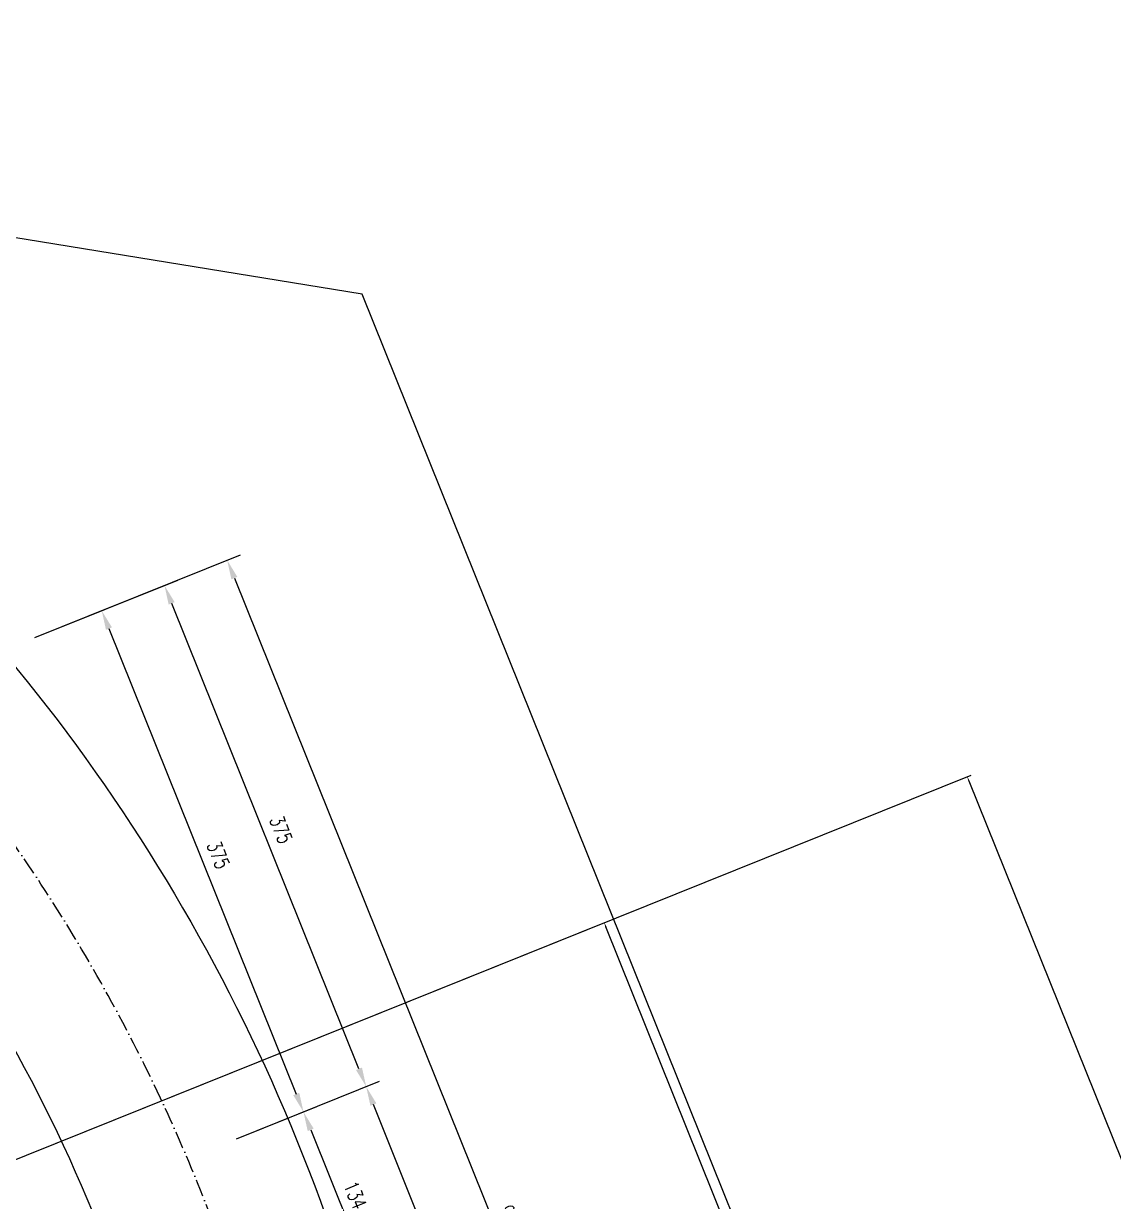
# Model space of a CAD drawing. Header units: millimetres. Extents: x 405522 to 410309, y 2303080 to 2310223.
# Drawn here: x 408093 to 408849, y 2307143 to 2307960 of the extents above; entities that cross this region are included whole.
import ezdxf

# ---------------------------------------------------------------- set-up
doc = ezdxf.new("R2010")
doc.units = ezdxf.units.MM
doc.header["$LTSCALE"] = 10
doc.header["$MEASUREMENT"] = 0
doc.linetypes.add('ACAD_ISO10W100', pattern=[18, 12, -3, 0, -3])
doc.layers.get('Defpoints').update_dxf_attribs({"linetype": 'CONTINUOUS'})
for name, color, linetype in [('Bao', 1, 'CONTINUOUS'), ('DIM', 4, 'CONTINUOUS'), ('Hatch', 8, 'CONTINUOUS'), ('Steel', 6, 'CONTINUOUS'), ('w', 8, 'CONTINUOUS')]:
    doc.layers.add(name, color=color, linetype=linetype)
doc.styles.add('Dien', font='simplex.shx', dxfattribs={"width": 0.75})
doc.styles.add('TextH', font='vntimeh.shx', dxfattribs={"width": 0.75})
doc.dimstyles.new('D2', dxfattribs={"dimscale": 2, "dimtxt": 1.8, "dimasz": 1.5, "dimexe": 1.5, "dimexo": 2, "dimgap": 1, "dimtad": 1, "dimdec": 1, "dimdsep": 46, "dimtxsty": 'TextH', "dimcen": 2.5, "dimclrd": 4, "dimclre": 4, "dimclrt": 7, "dimadec": 1, "dimazin": 2, "dimtfac": 1, "dimtdec": 1, "dimtmove": 1, "dimatfit": 0, "dimfxl": 0.25, "dimtolj": 1, "dimtzin": 0, "dimlwd": -1, "dimlwe": -1, "dimarcsym": 0})
doc.dimstyles.new('D6.7', dxfattribs={"dimscale": 6.7, "dimtxt": 1.5, "dimasz": 2, "dimexe": 1.5, "dimexo": 0.5, "dimgap": 1, "dimtad": 1, "dimdec": 0, "dimdsep": 46, "dimtxsty": 'Dien', "dimcen": 1, "dimclrd": 256, "dimclre": 256, "dimclrt": 7, "dimaunit": 1, "dimadec": 3, "dimazin": 0, "dimtfac": 1, "dimtdec": 0, "dimtmove": 1, "dimatfit": 0, "dimfxl": 1, "dimtolj": 1, "dimtzin": 0, "dimlwe": -1, "dimarcsym": 0})

# ---------------------------------------------------------------- blocks, each defined once
blk = doc.blocks.new('*D11')
at = {"layer": 'Defpoints', "color": 0, "linetype": 'Continuous'}
for p in [(408097.55, 2307532.72), (408287.03, 2307204.81), (408237.51, 2307184.89)]:
    blk.add_point(p, dxfattribs=at)
at = {"layer": 'DIM'}
for p, q in [((408100.66, 2307533.97), (408156.39, 2307556.4)), ((408240.62, 2307186.14), (408296.35, 2307208.56))]:
    blk.add_line(p, q, dxfattribs=at)
at = {"layer": 'DIM', "linetype": 'Continuous', "lineweight": -2}
blk.add_line((408152.07, 2307540.22), (408282.03, 2307217.24), dxfattribs=at)
at = {"layer": 'DIM', "linetype": 'Continuous'}
for points in [[(408154.14, 2307541.05), (408150, 2307539.38), (408147.07, 2307552.65)], [(408284.1, 2307218.08), (408279.96, 2307216.41), (408287.03, 2307204.81)]]:
    blk.add_solid(points, dxfattribs=at)
at = {"layer": 'DIM', "color": 7, "linetype": 'Continuous', "insert": (408227.93, 2307383.11), "char_height": 10.05, "attachment_point": 5, "rotation": 291.91894, "style": 'Dien'}
blk.add_mtext('\\A1;375', dxfattribs=at)
blk = doc.blocks.new('*D12')
at = {"layer": 'Defpoints', "color": 0, "linetype": 'Continuous'}
for p in [(408237.51, 2307184.89), (408337.05, 2307080.5), (408287.53, 2307060.57)]:
    blk.add_point(p, dxfattribs=at)
at = {"layer": 'DIM'}
for p, q in [((408240.62, 2307186.14), (408296.35, 2307208.56)), ((408290.64, 2307061.82), (408346.38, 2307084.25))]:
    blk.add_line(p, q, dxfattribs=at)
at = {"layer": 'DIM', "linetype": 'Continuous', "lineweight": -2}
blk.add_line((408292.03, 2307192.38), (408332.05, 2307092.93), dxfattribs=at)
at = {"layer": 'DIM', "linetype": 'Continuous'}
for points in [[(408294.1, 2307193.22), (408289.96, 2307191.55), (408287.03, 2307204.81)], [(408334.12, 2307093.76), (408329.98, 2307092.1), (408337.05, 2307080.5)]]:
    blk.add_solid(points, dxfattribs=at)
at = {"layer": 'DIM', "color": 7, "linetype": 'Continuous', "insert": (408322.92, 2307147.03), "char_height": 10.05, "attachment_point": 5, "rotation": 291.91894, "style": 'Dien'}
blk.add_mtext('\\A1;134', dxfattribs=at)
blk = doc.blocks.new('*D21')
at = {"layer": 'Defpoints', "color": 0, "linetype": 'Continuous'}
for p in [(408330.54, 2307222.32), (408237.51, 2307184.89), (408468.95, 2306609.71)]:
    blk.add_point(p, dxfattribs=at)
at = {"layer": 'DIM'}
for p, q in [((408240.62, 2307186.14), (408339.86, 2307226.07)), ((408472.06, 2306610.96), (408571.31, 2306650.89))]:
    blk.add_line(p, q, dxfattribs=at)
at = {"layer": 'DIM', "linetype": 'Continuous', "lineweight": -2}
blk.add_line((408556.98, 2306659.57), (408335.54, 2307209.89), dxfattribs=at)
at = {"layer": 'DIM', "linetype": 'Continuous'}
for points in [[(408337.61, 2307210.72), (408333.47, 2307209.06), (408330.54, 2307222.32)], [(408559.05, 2306660.4), (408554.91, 2306658.74), (408561.98, 2306647.14)]]:
    blk.add_solid(points, dxfattribs=at)
at = {"layer": 'DIM', "color": 7, "linetype": 'Continuous', "insert": (408457.14, 2306939.11), "char_height": 10.05, "attachment_point": 5, "rotation": 291.91894, "style": 'Dien'}
blk.add_mtext('\\A1;620', dxfattribs=at)
blk = doc.blocks.new('*D22')
at = {"layer": 'Defpoints', "color": 0, "linetype": 'Continuous'}
for p in [(408190.58, 2307570.16), (408097.55, 2307532.72), (408237.51, 2307184.89)]:
    blk.add_point(p, dxfattribs=at)
at = {"layer": 'DIM'}
for p, q in [((408100.66, 2307533.97), (408199.9, 2307573.91)), ((408240.62, 2307186.14), (408339.86, 2307226.07))]:
    blk.add_line(p, q, dxfattribs=at)
at = {"layer": 'DIM', "linetype": 'Continuous', "lineweight": -2}
blk.add_line((408325.54, 2307234.75), (408195.58, 2307557.72), dxfattribs=at)
at = {"layer": 'DIM', "linetype": 'Continuous'}
for points in [[(408197.65, 2307558.56), (408193.51, 2307556.89), (408190.58, 2307570.16)], [(408327.61, 2307235.59), (408323.47, 2307233.92), (408330.54, 2307222.32)]]:
    blk.add_solid(points, dxfattribs=at)
at = {"layer": 'DIM', "color": 7, "linetype": 'Continuous', "insert": (408271.44, 2307400.62), "char_height": 10.05, "attachment_point": 5, "rotation": 291.91894, "style": 'Dien'}
blk.add_mtext('\\A1;375', dxfattribs=at)
blk = doc.blocks.new('*D23')
at = {"layer": 'Defpoints', "color": 0, "linetype": 'Continuous'}
for p in [(408097.55, 2307532.72), (408605.49, 2306664.65), (408468.95, 2306609.71)]:
    blk.add_point(p, dxfattribs=at)
at = {"layer": 'DIM'}
for p, q in [((408100.66, 2307533.97), (408243.41, 2307591.42)), ((408472.06, 2306610.96), (408614.82, 2306668.4))]:
    blk.add_line(p, q, dxfattribs=at)
at = {"layer": 'DIM', "linetype": 'Continuous', "lineweight": -2}
blk.add_line((408239.09, 2307575.23), (408600.49, 2306677.08), dxfattribs=at)
at = {"layer": 'DIM', "linetype": 'Continuous'}
for points in [[(408241.16, 2307576.07), (408237.02, 2307574.4), (408234.09, 2307587.66)], [(408602.56, 2306677.91), (408598.42, 2306676.24), (408605.49, 2306664.65)]]:
    blk.add_solid(points, dxfattribs=at)
at = {"layer": 'DIM', "color": 7, "linetype": 'Continuous', "insert": (408430.67, 2307130.53), "char_height": 10.05, "attachment_point": 5, "rotation": 291.91894, "style": 'Dien'}
blk.add_mtext('\\A1;995', dxfattribs=at)
blk = doc.blocks.new('*D50')
at = {"layer": 'Defpoints', "color": 0, "linetype": 'Continuous'}
for p in [(407494.82, 2306933.31), (408995.35, 2306821.5), (407742.64, 2306317.43)]:
    blk.add_point(p, dxfattribs=at)
at = {"layer": 'Hatch', "color": 4, "linetype": 'Continuous'}
for p, q in [((407498.53, 2306934.8), (408750.32, 2307438.5)), ((408748.65, 2307434.6), (408994.23, 2306824.28)), ((407746.35, 2306318.92), (408998.14, 2306822.62))]:
    blk.add_line(p, q, dxfattribs=at)
for points in [[(408749.12, 2307434.78), (408748.19, 2307434.41), (408747.53, 2307437.38)], [(408994.7, 2306824.47), (408993.77, 2306824.09), (408995.35, 2306821.5)]]:
    blk.add_solid(points, dxfattribs=at)
at = {"layer": 'Hatch', "color": 7, "linetype": 'Continuous', "insert": (408874.97, 2307130.86), "char_height": 3.6, "attachment_point": 5, "rotation": 291.91894, "style": 'TextH'}
blk.add_mtext('\\A1;663.9', dxfattribs=at)
blk = doc.blocks.new('*D54')
at = {"layer": 'Defpoints', "color": 0, "linetype": 'Continuous'}
for p in [(408495.7, 2307336.05), (407494.82, 2306933.31), (407742.64, 2306317.43)]:
    blk.add_point(p, dxfattribs=at)
at = {"layer": 'Hatch', "color": 4, "linetype": 'Continuous'}
for p, q in [((407498.53, 2306934.8), (408498.49, 2307337.17)), ((408742.4, 2306722.95), (408496.82, 2307333.26)), ((407746.35, 2306318.92), (408746.31, 2306721.28))]:
    blk.add_line(p, q, dxfattribs=at)
for points in [[(408497.29, 2307333.45), (408496.36, 2307333.08), (408495.7, 2307336.05)], [(408742.87, 2306723.13), (408741.94, 2306722.76), (408743.52, 2306720.16)]]:
    blk.add_solid(points, dxfattribs=at)
at = {"layer": 'Hatch', "color": 7, "linetype": 'Continuous', "insert": (408623.14, 2307029.52), "char_height": 3.6, "attachment_point": 5, "rotation": 291.91894, "style": 'TextH'}
blk.add_mtext('\\A1;663.9', dxfattribs=at)

msp = doc.modelspace()

# ---------------------------------------------------------------- linework, layer by layer
at = {"layer": 'Bao'}
for points in [[(406160, 2310222.77), (406527.75, 2309162.86, 0.121389), (406820.76, 2308711.27), (407896.29, 2307701.97, -0.142155), (408306.31, 2307121.55), (409094.8, 2305161.99, 0.124444), (409419.77, 2304716.45), (410309.07, 2303977.97)], [(406018.28, 2310173.61), (406386.03, 2309113.69, 0.121389), (406718.11, 2308601.89), (407798.18, 2307588.34, -0.144302), (408165.71, 2307069.15), (408955.64, 2305105.99, 0.124444), (409323.94, 2304601.05), (410213.24, 2303862.57)]]:
    msp.add_lwpolyline(points, format="xyb", dxfattribs=at)
at = {"layer": 'Steel', "linetype": 'ACAD_ISO10W100', "ltscale": 0.1}
msp.add_lwpolyline([(406089.14, 2310198.19), (406456.89, 2309138.28, 0.121389), (406769.43, 2308656.58), (407847.2, 2307645.19, -0.143178), (408236.02, 2307095.32), (409025.22, 2305133.99, 0.124444), (409371.85, 2304658.75), (410261.15, 2303920.27)], format="xyb", dxfattribs=at)
at = {"layer": 'w', "linetype": 'Continuous', "flags": 128}
msp.add_lwpolyline([(407652.82, 2305597.37), (408280.09, 2305839.84), (408782.02, 2306643.21), (408327.7, 2307772.29), (407562.69, 2307896.79), (406849.73, 2307361.44)], dxfattribs=at)

# ---------------------------------------------------------------- dimensions: what is measured, and where the dimension line sits
at = {"layer": 'DIM', "linetype": 'Continuous'}
for base, p1, p2, picture, middle in [((408605.49, 2306664.65), (408097.55, 2307532.72), (408468.95, 2306609.71), '*D23', (408430.67, 2307130.53)), ((408190.58, 2307570.16), (408237.51, 2307184.89), (408097.55, 2307532.72), '*D22', (408271.44, 2307400.62)), ((408287.03, 2307204.81), (408097.55, 2307532.72), (408237.51, 2307184.89), '*D11', (408227.93, 2307383.11)), ((408330.54, 2307222.32), (408468.95, 2306609.71), (408237.51, 2307184.89), '*D21', (408457.14, 2306939.11)), ((408337.05, 2307080.5), (408237.51, 2307184.89), (408287.53, 2307060.57), '*D12', (408322.92, 2307147.03))]:
    dim = msp.add_linear_dim(base=base, p1=p1, p2=p2, angle=291.91894, dimstyle='D6.7', dxfattribs=at)
    dim.commit()
    dim.dimension.update_dxf_attribs({"geometry": picture, "text_midpoint": middle})
at = {"layer": 'Hatch', "linetype": 'Continuous'}
for p1, p2, distance, picture, middle in [((407494.82, 2306933.31), (407742.64, 2306317.43), 1350.33, '*D50', (408874.97, 2307130.86)), ((407742.64, 2306317.43), (407494.82, 2306933.31), -1078.87, '*D54', (408623.14, 2307029.52))]:
    dim = msp.add_aligned_dim(p1=p1, p2=p2, distance=distance, dimstyle='D2', dxfattribs=at)
    dim.commit()
    dim.dimension.update_dxf_attribs({"geometry": picture, "text_midpoint": middle})

doc.saveas('drawing.dxf')
